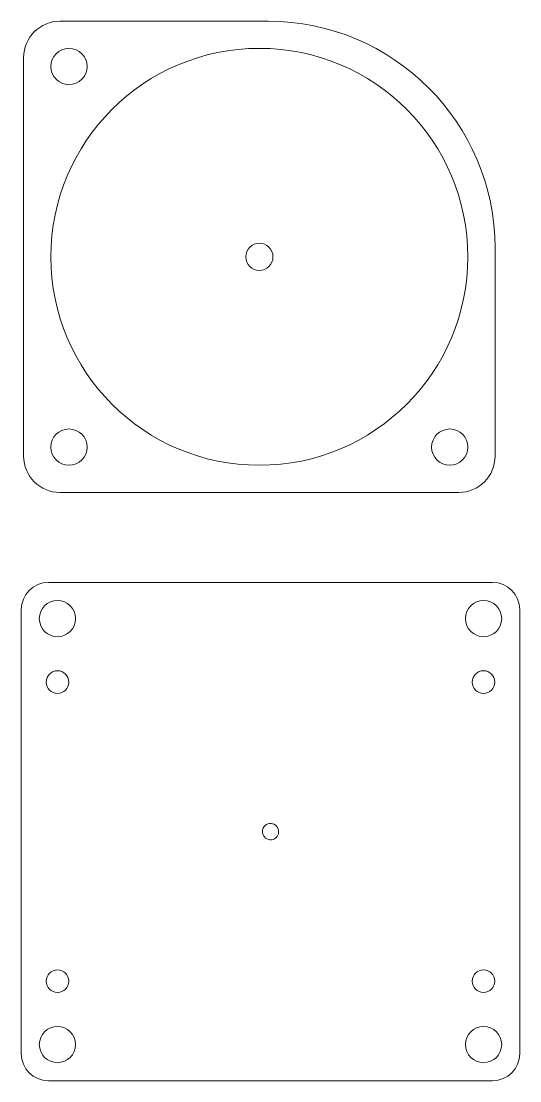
# Model space of a CAD drawing. Header units: millimetres. Extents: x -606 to -118, y 23 to 143.
# Drawn here: x -292.3 to -237.3, y 22.7 to 139.7 of the extents above; entities that cross this region are included whole.
import ezdxf

# ---------------------------------------------------------------- set-up
doc = ezdxf.new("R2010")
doc.units = ezdxf.units.MM
doc.header["$MEASUREMENT"] = 0
doc.layers.add('Cut', color=7, linetype='Continuous')
doc.layers.add('Engrave', color=7, linetype='Continuous')

msp = doc.modelspace()

# ---------------------------------------------------------------- linework, layer by layer
at = {"layer": 'Cut', "color": 250, "lineweight": 9}
for centre in [(-288.3369, 73.7372), (-241.3369, 73.7372), (-288.3369, 26.7372), (-241.3369, 26.7372)]:
    msp.add_ellipse(centre, major_axis=(0, 2), ratio=1, dxfattribs=at)
for points, knots in [([(-240.0655, 114.6624), (-240.0655, 114.6624), (-240.0655, 91.6624), (-240.0655, 91.6624), (-240.0655, 91.6624), (-240.0655, 89.4624), (-241.8655, 87.6624), (-244.0655, 87.6624), (-244.0655, 87.6624), (-244.0655, 87.6624), (-288.0655, 87.6624), (-288.0655, 87.6624), (-288.0655, 87.6624), (-290.2655, 87.6624), (-292.0655, 89.4624), (-292.0655, 91.6624), (-292.0655, 91.6624), (-292.0655, 91.6624), (-292.0655, 135.6624), (-292.0655, 135.6624), (-292.0655, 135.6624), (-292.0655, 137.8624), (-290.2655, 139.6624), (-288.0655, 139.6624), (-288.0655, 139.6624), (-288.0655, 139.6624), (-265.0655, 139.6624), (-265.0655, 139.6624), (-265.0655, 139.6624), (-251.3155, 139.6624), (-240.0655, 128.4124), (-240.0655, 114.6624)], [0, 0, 0, 0, 0.11111111, 0.11111111, 0.11111111, 0.11111111, 0.22222222, 0.22222222, 0.22222222, 0.22222222, 0.33333333, 0.33333333, 0.33333333, 0.33333333, 0.44444444, 0.44444444, 0.44444444, 0.44444444, 0.55555556, 0.55555556, 0.55555556, 0.55555556, 0.66666667, 0.66666667, 0.66666667, 0.66666667, 0.77777778, 0.77777778, 0.77777778, 0.77777778, 1, 1, 1, 1]), ([(-285.0655, 134.6624), (-285.0655, 133.5579), (-285.9609, 132.6624), (-287.0655, 132.6624), (-287.0655, 132.6624), (-288.1701, 132.6624), (-289.0655, 133.5579), (-289.0655, 134.6624), (-289.0655, 134.6624), (-289.0655, 135.7669), (-288.1701, 136.6624), (-287.0655, 136.6624), (-287.0655, 136.6624), (-285.9609, 136.6624), (-285.0655, 135.7669), (-285.0655, 134.6624)], [0, 0, 0, 0, 0.2, 0.2, 0.2, 0.2, 0.4, 0.4, 0.4, 0.4, 0.6, 0.6, 0.6, 0.6, 1, 1, 1, 1]), ([(-264.5655, 113.6624), (-264.5655, 112.834), (-265.2371, 112.1624), (-266.0655, 112.1624), (-266.0655, 112.1624), (-266.8939, 112.1624), (-267.5655, 112.834), (-267.5655, 113.6624), (-267.5655, 113.6624), (-267.5655, 114.4908), (-266.8939, 115.1624), (-266.0655, 115.1624), (-266.0655, 115.1624), (-265.2371, 115.1624), (-264.5655, 114.4908), (-264.5655, 113.6624)], [0, 0, 0, 0, 0.2, 0.2, 0.2, 0.2, 0.4, 0.4, 0.4, 0.4, 0.6, 0.6, 0.6, 0.6, 1, 1, 1, 1]), ([(-285.0655, 92.6624), (-285.0655, 91.5579), (-285.9609, 90.6624), (-287.0655, 90.6624), (-287.0655, 90.6624), (-288.1701, 90.6624), (-289.0655, 91.5579), (-289.0655, 92.6624), (-289.0655, 92.6624), (-289.0655, 93.7669), (-288.1701, 94.6624), (-287.0655, 94.6624), (-287.0655, 94.6624), (-285.9609, 94.6624), (-285.0655, 93.7669), (-285.0655, 92.6624)], [0, 0, 0, 0, 0.2, 0.2, 0.2, 0.2, 0.4, 0.4, 0.4, 0.4, 0.6, 0.6, 0.6, 0.6, 1, 1, 1, 1]), ([(-243.0655, 92.6624), (-243.0655, 91.5579), (-243.9609, 90.6624), (-245.0655, 90.6624), (-245.0655, 90.6624), (-246.1701, 90.6624), (-247.0655, 91.5579), (-247.0655, 92.6624), (-247.0655, 92.6624), (-247.0655, 93.7669), (-246.1701, 94.6624), (-245.0655, 94.6624), (-245.0655, 94.6624), (-243.9609, 94.6624), (-243.0655, 93.7669), (-243.0655, 92.6624)], [0, 0, 0, 0, 0.2, 0.2, 0.2, 0.2, 0.4, 0.4, 0.4, 0.4, 0.6, 0.6, 0.6, 0.6, 1, 1, 1, 1]), ([(-289.3369, 77.7372), (-289.3369, 77.7372), (-240.3369, 77.7372), (-240.3369, 77.7372), (-240.3369, 77.7372), (-238.6869, 77.7372), (-237.3369, 76.3872), (-237.3369, 74.7372), (-237.3369, 74.7372), (-237.3369, 74.7372), (-237.3369, 25.7372), (-237.3369, 25.7372), (-237.3369, 25.7372), (-237.3369, 24.0872), (-238.6869, 22.7372), (-240.3369, 22.7372), (-240.3369, 22.7372), (-240.3369, 22.7372), (-289.3369, 22.7372), (-289.3369, 22.7372), (-289.3369, 22.7372), (-290.9869, 22.7372), (-292.3369, 24.0872), (-292.3369, 25.7372), (-292.3369, 25.7372), (-292.3369, 25.7372), (-292.3369, 74.7372), (-292.3369, 74.7372), (-292.3369, 74.7372), (-292.3369, 76.3872), (-290.9869, 77.7372), (-289.3369, 77.7372)], [0, 0, 0, 0, 0.11111111, 0.11111111, 0.11111111, 0.11111111, 0.22222222, 0.22222222, 0.22222222, 0.22222222, 0.33333333, 0.33333333, 0.33333333, 0.33333333, 0.44444444, 0.44444444, 0.44444444, 0.44444444, 0.55555556, 0.55555556, 0.55555556, 0.55555556, 0.66666667, 0.66666667, 0.66666667, 0.66666667, 0.77777778, 0.77777778, 0.77777778, 0.77777778, 1, 1, 1, 1]), ([(-289.5869, 66.7372), (-289.5869, 66.0468), (-289.0272, 65.4872), (-288.3369, 65.4872), (-288.3369, 65.4872), (-287.6466, 65.4872), (-287.0869, 66.0468), (-287.0869, 66.7372), (-287.0869, 66.7372), (-287.0869, 67.4276), (-287.6466, 67.9872), (-288.3369, 67.9872), (-288.3369, 67.9872), (-289.0272, 67.9872), (-289.5869, 67.4276), (-289.5869, 66.7372)], [0, 0, 0, 0, 0.2, 0.2, 0.2, 0.2, 0.4, 0.4, 0.4, 0.4, 0.6, 0.6, 0.6, 0.6, 1, 1, 1, 1]), ([(-242.5869, 66.7372), (-242.5869, 67.4276), (-242.0272, 67.9872), (-241.3369, 67.9872), (-241.3369, 67.9872), (-240.6466, 67.9872), (-240.0869, 67.4276), (-240.0869, 66.7372), (-240.0869, 66.7372), (-240.0869, 66.0468), (-240.6466, 65.4872), (-241.3369, 65.4872), (-241.3369, 65.4872), (-242.0272, 65.4872), (-242.5869, 66.0468), (-242.5869, 66.7372)], [0, 0, 0, 0, 0.2, 0.2, 0.2, 0.2, 0.4, 0.4, 0.4, 0.4, 0.6, 0.6, 0.6, 0.6, 1, 1, 1, 1]), ([(-265.4289, 50.9145), (-265.8031, 50.5874), (-265.8412, 50.0188), (-265.5141, 49.6446), (-265.5141, 49.6446), (-265.1869, 49.2704), (-264.6183, 49.2323), (-264.2441, 49.5595), (-264.2441, 49.5595), (-263.8699, 49.8866), (-263.8318, 50.4552), (-264.159, 50.8294), (-264.159, 50.8294), (-264.4861, 51.2036), (-265.0547, 51.2417), (-265.4289, 50.9145)], [0, 0, 0, 0, 0.2, 0.2, 0.2, 0.2, 0.4, 0.4, 0.4, 0.4, 0.6, 0.6, 0.6, 0.6, 1, 1, 1, 1]), ([(-289.5869, 33.7372), (-289.5869, 34.4276), (-289.0272, 34.9872), (-288.3369, 34.9872), (-288.3369, 34.9872), (-287.6466, 34.9872), (-287.0869, 34.4276), (-287.0869, 33.7372), (-287.0869, 33.7372), (-287.0869, 33.0468), (-287.6466, 32.4872), (-288.3369, 32.4872), (-288.3369, 32.4872), (-289.0272, 32.4872), (-289.5869, 33.0468), (-289.5869, 33.7372)], [0, 0, 0, 0, 0.2, 0.2, 0.2, 0.2, 0.4, 0.4, 0.4, 0.4, 0.6, 0.6, 0.6, 0.6, 1, 1, 1, 1]), ([(-242.5869, 33.7372), (-242.5869, 34.4276), (-242.0272, 34.9872), (-241.3369, 34.9872), (-241.3369, 34.9872), (-240.6466, 34.9872), (-240.0869, 34.4276), (-240.0869, 33.7372), (-240.0869, 33.7372), (-240.0869, 33.0468), (-240.6466, 32.4872), (-241.3369, 32.4872), (-241.3369, 32.4872), (-242.0272, 32.4872), (-242.5869, 33.0468), (-242.5869, 33.7372)], [0, 0, 0, 0, 0.2, 0.2, 0.2, 0.2, 0.4, 0.4, 0.4, 0.4, 0.6, 0.6, 0.6, 0.6, 1, 1, 1, 1])]:
    msp.add_open_spline(points, degree=3, knots=knots, dxfattribs=at)
at = {"layer": 'Engrave', "color": 240, "lineweight": 9}
msp.add_open_spline([(-243.0655, 113.6624), (-243.0655, 100.9599), (-253.363, 90.6624), (-266.0655, 90.6624), (-266.0655, 90.6624), (-278.768, 90.6624), (-289.0655, 100.9599), (-289.0655, 113.6624), (-289.0655, 113.6624), (-289.0655, 126.3649), (-278.768, 136.6624), (-266.0655, 136.6624), (-266.0655, 136.6624), (-253.363, 136.6624), (-243.0655, 126.3649), (-243.0655, 113.6624)], degree=3, knots=[0, 0, 0, 0, 0.2, 0.2, 0.2, 0.2, 0.4, 0.4, 0.4, 0.4, 0.6, 0.6, 0.6, 0.6, 1, 1, 1, 1], dxfattribs=at)

doc.saveas('drawing.dxf')
